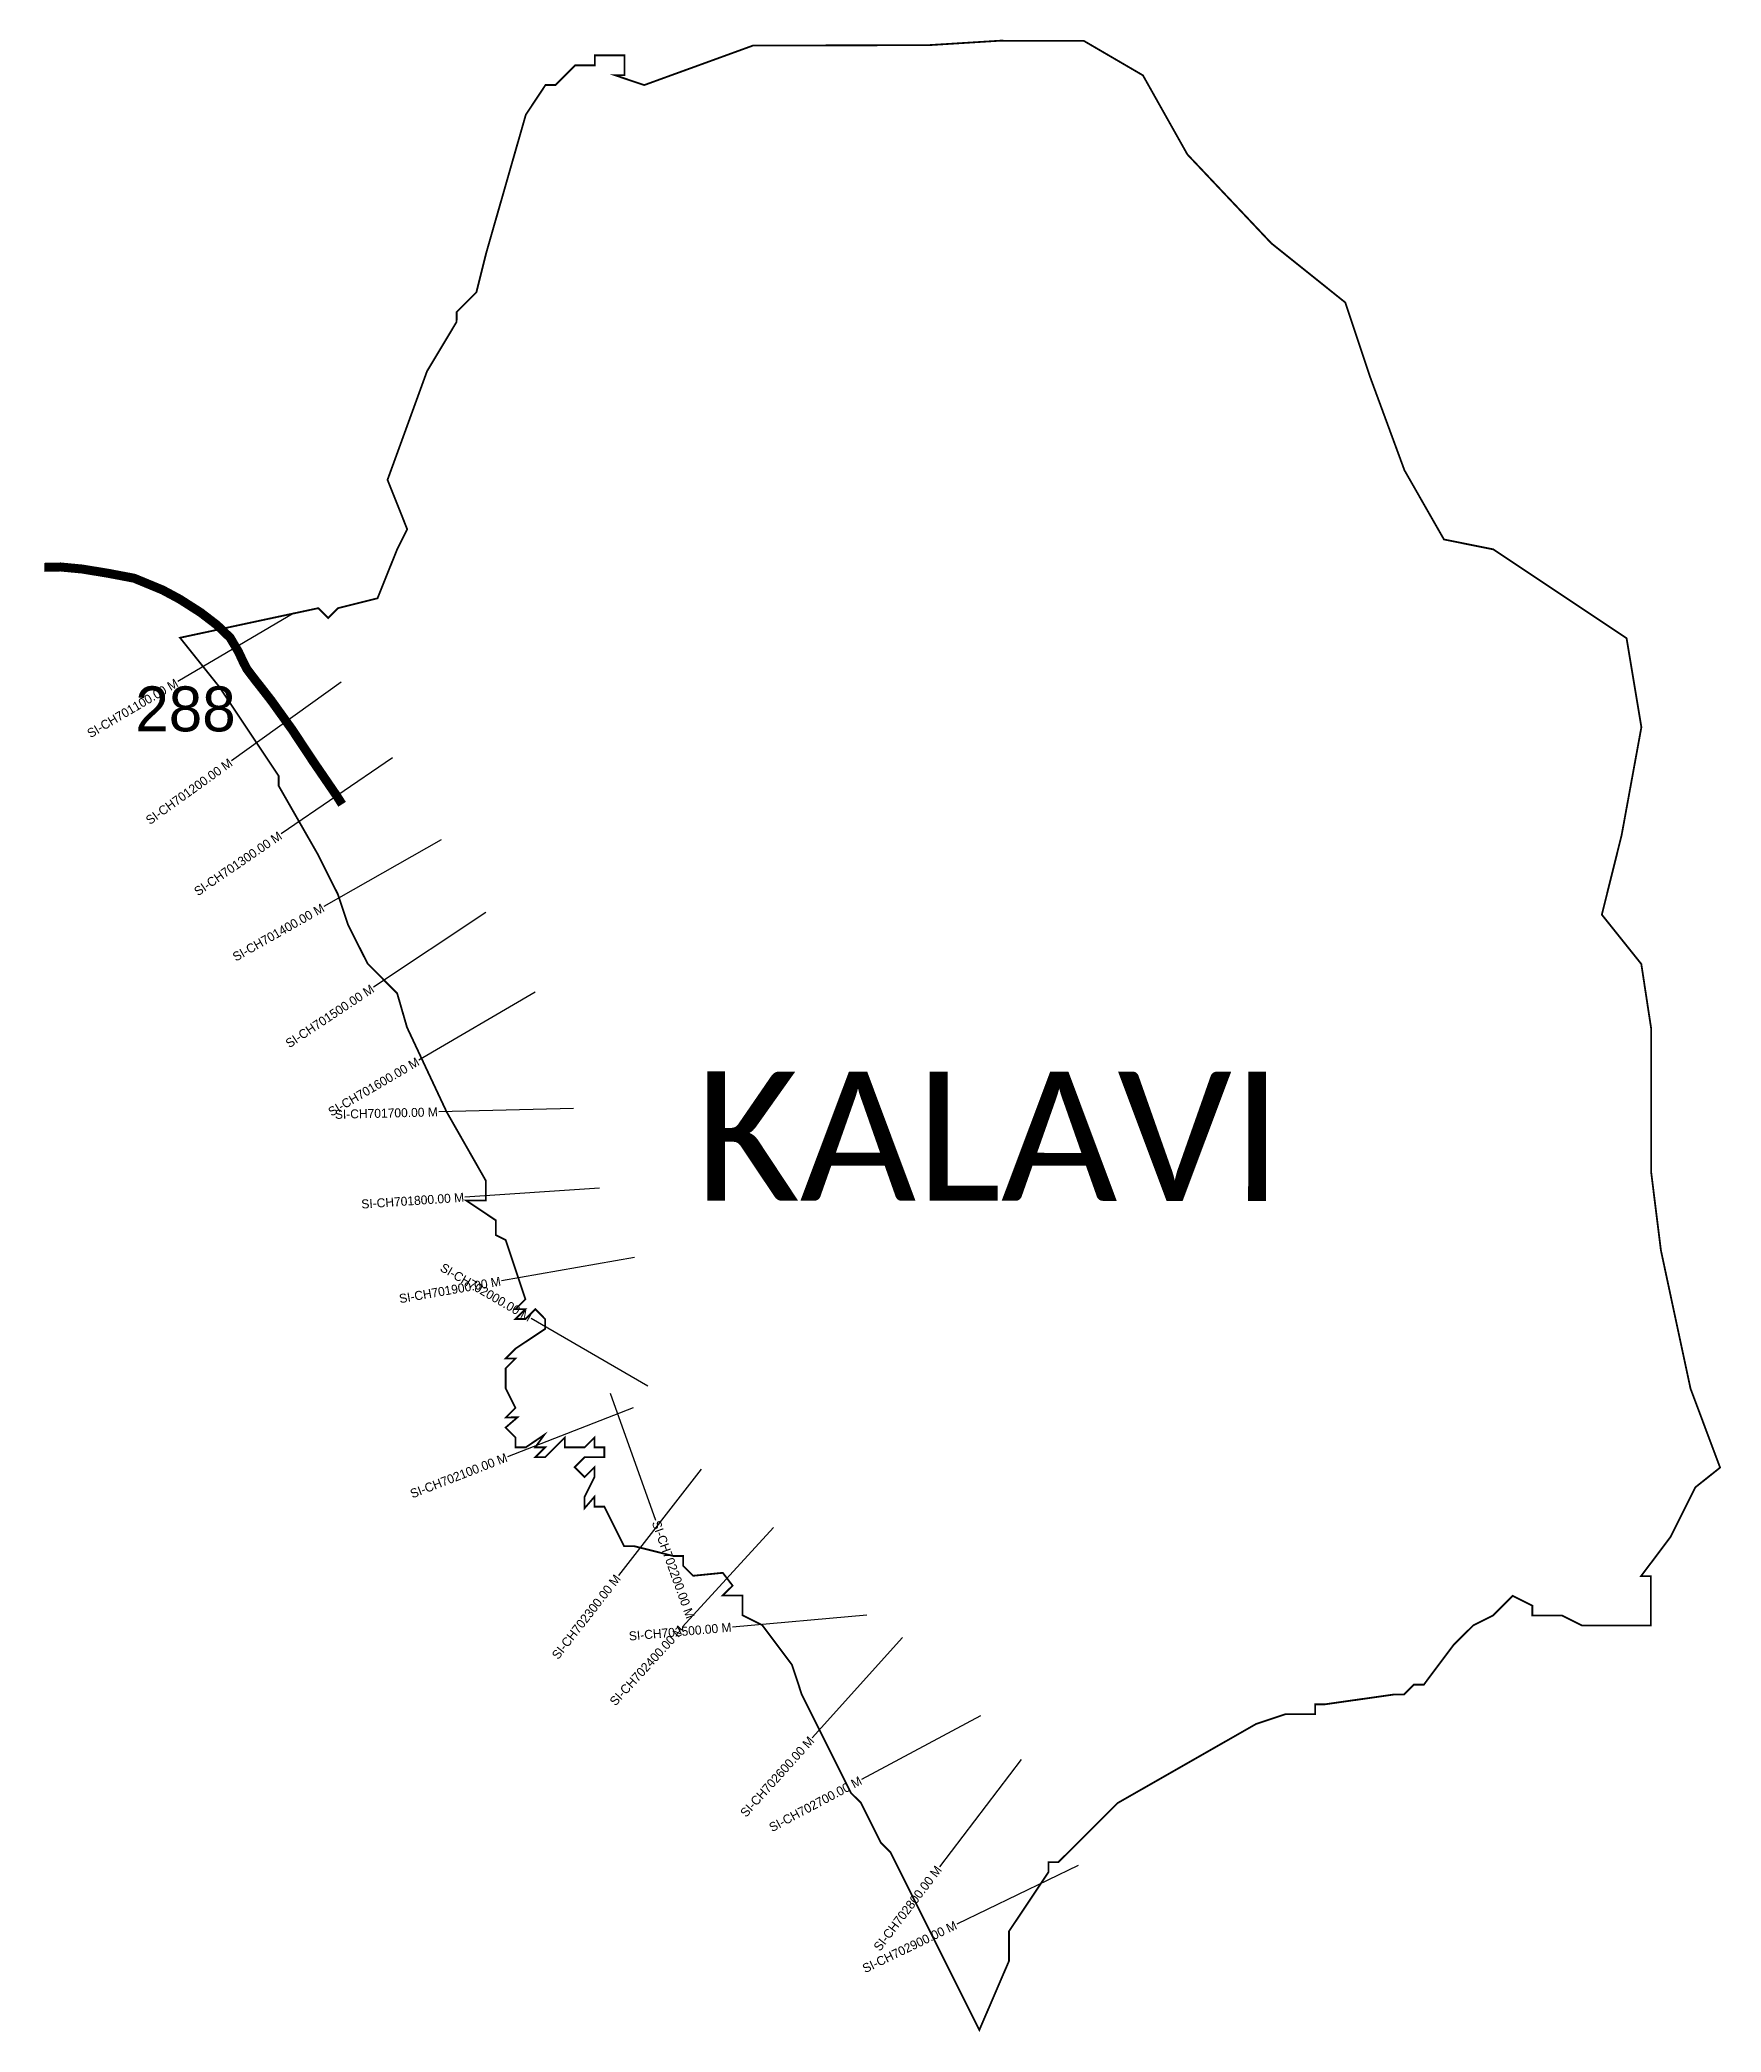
# Model space of a CAD drawing. Header units: metres. Extents: x 348630 to 350500, y 1757874 to 1760090.
import ezdxf
from ezdxf.enums import TextEntityAlignment as Align

# ---------------------------------------------------------------- set-up
doc = ezdxf.new("R2010")
doc.units = ezdxf.units.M
for name, color, linetype in [('ARTIFICIALLY PROTECTED', 4, 'Continuous'), ('CS', 134, 'Continuous'), ('CSMark', 6, 'Continuous'), ('VILLAGE NAME', 250, 'Continuous')]:
    doc.layers.add(name, color=color, linetype=linetype)

msp = doc.modelspace()

# ---------------------------------------------------------------- linework, layer by layer
at = {"color": 6, "const_width": 2}
msp.add_lwpolyline([(348786.3, 1759424.7), (348940, 1759457.6), (348951, 1759446.6), (348962, 1759457.6), (349005.9, 1759468.6), (349027.9, 1759523.5), (349038.9, 1759545.4), (349017, 1759600.3), (349060.9, 1759721), (349093.8, 1759775.9), (349093.9, 1759786.9), (349115.8, 1759808.8), (349126.8, 1759852.8), (349170.8, 1760006.4), (349192.7, 1760039.4), (349203.7, 1760039.4), (349225.7, 1760061.3), (349247.6, 1760061.3), (349247.6, 1760072.3), (349280.6, 1760072.3), (349280.6, 1760050.3), (349269.6, 1760050.3), (349302.5, 1760039.3), (349423.3, 1760083.2), (349619.1, 1760083.7), (349697.7, 1760088.6), (349791.1, 1760088.5), (349856.9, 1760050.1), (349906.3, 1759962.2), (349999.6, 1759863.4), (350081.9, 1759797.5), (350109.3, 1759715.2), (350147.7, 1759610.9), (350191.6, 1759534), (350246.4, 1759523), (350394.6, 1759424.2), (350411.1, 1759325.3), (350389, 1759204.6), (350367.1, 1759116.8), (350411, 1759061.9), (350421.9, 1758990.5), (350421.9, 1758830.9), (350432.8, 1758743.5), (350465.7, 1758589.8), (350498.6, 1758501.9), (350471.1, 1758480), (350443.7, 1758425.1), (350410.7, 1758381.2), (350421.7, 1758381.2), (350421.7, 1758326.4), (350344.8, 1758326.4), (350322.9, 1758337.4), (350289.9, 1758337.4), (350289.9, 1758348.3), (350268, 1758359.3), (350246, 1758337.4), (350224.1, 1758326.4), (350202.1, 1758304.5), (350169.2, 1758260.5), (350158.2, 1758260.6), (350147.2, 1758249.6), (350136.2, 1758249.6), (350059.4, 1758238.7), (350048.4, 1758238.7), (350048.4, 1758227.7), (350015.5, 1758227.7), (349982.5, 1758216.7), (349828.8, 1758128.9), (349762.9, 1758063.1), (349751.9, 1758063.1), (349751.9, 1758052.1), (349708, 1757986.3), (349708, 1757953.3), (349675, 1757876.5), (349576.3, 1758074.1), (349565.3, 1758085.1), (349543.4, 1758129.1), (349532.4, 1758140), (349477.5, 1758249.8), (349466.6, 1758282.8), (349433.6, 1758326.7), (349411.7, 1758337.7), (349411.7, 1758359.6), (349389.7, 1758359.7), (349400.7, 1758370.6), (349389.8, 1758384.9), (349356.8, 1758381.6), (349345.8, 1758392.6), (349345.8, 1758403.6), (349334.9, 1758403.6), (349291, 1758414.6), (349280, 1758414.6), (349258.1, 1758458.5), (349247.1, 1758458.5), (349247.1, 1758469.5), (349236.1, 1758456.7), (349236.1, 1758469.5), (349247.1, 1758491.4), (349247.1, 1758502.4), (349236.1, 1758491.4), (349225.1, 1758502.4), (349236.1, 1758513.4), (349258.1, 1758513.4), (349258.1, 1758524.4), (349247.1, 1758524.4), (349247.1, 1758535.4), (349236.1, 1758524.4), (349214.2, 1758524.4), (349214.2, 1758535.4), (349192.2, 1758513.4), (349181.2, 1758513.4), (349192.2, 1758524.4), (349181.2, 1758524.4), (349191.2, 1758538.3), (349170.7, 1758524.4), (349159.3, 1758524.4), (349159.3, 1758535.4), (349148.3, 1758546.4), (349161.6, 1758557.9), (349148.6, 1758557.6), (349159.3, 1758568.3), (349148.3, 1758590.3), (349148.3, 1758612.2), (349159.3, 1758623.2), (349148.3, 1758623.2), (349159.3, 1758634.2), (349192.2, 1758656.1), (349192.2, 1758667.1), (349181.3, 1758678.1), (349170.3, 1758667.1), (349159.3, 1758667.1), (349170.3, 1758678.1), (349159.3, 1758678.1), (349170.3, 1758689.1), (349148.4, 1758754.9), (349137.4, 1758760.4), (349137.4, 1758776.9), (349104.5, 1758798.9), (349126.4, 1758798.9), (349126.4, 1758820.8), (349082.6, 1758897.7), (349038.7, 1758991.4), (349027.7, 1759029.4), (348994.8, 1759062.4), (348972.8, 1759106.3), (348961.9, 1759139.3), (348939.9, 1759183.2), (348896, 1759260), (348896, 1759271), (348830.2, 1759369.8), (348786.3, 1759424.7)], dxfattribs=at)
at = {"layer": 'ARTIFICIALLY PROTECTED', "const_width": 10, "flags": 128}
msp.add_lwpolyline([(348635.5, 1759503), (348653.6, 1759503.4), (348677.6, 1759501.1), (348706.3, 1759496.4), (348735.3, 1759490.9), (348767, 1759477.8), (348786, 1759467.6), (348809.3, 1759452.7), (348827.3, 1759438.9), (348842, 1759424.8), (348851.3, 1759409.1), (348856.8, 1759397.3), (348860.6, 1759390), (348870.2, 1759377.3), (348874.9, 1759371.4), (348887.5, 1759355.2), (348910.9, 1759322.6), (348934.6, 1759286.8), (348960.6, 1759248.8), (348966.5, 1759239.5)], dxfattribs=at)
at = {"layer": 'CS'}
for p, q in [((348913, 1759452.1), (348783.8, 1759375.9)), ((348965.3, 1759375.4), (348843.6, 1759287.8)), ((349022.5, 1759291.2), (348898.7, 1759206.5)), ((349076.8, 1759199.9), (348946.3, 1759125.8)), ((349126.3, 1759119.1), (349001.3, 1759036.1)), ((349181.3, 1759030.7), (349051.9, 1758954.8)), ((349223.9, 1758901.3), (349073.9, 1758897.6)), ((349252.7, 1758812.8), (349103.1, 1758802.7)), ((349291.6, 1758735.4), (349143.8, 1758709.5)), ((349306.5, 1758592.3), (349176.8, 1758667.6)), ((349264.4, 1758584.5), (349315.1, 1758443.3)), ((349290.3, 1758568.3), (349150.5, 1758514)), ((349365.9, 1758500.2), (349273.7, 1758381.9)), ((349446.3, 1758435.2), (349344.8, 1758324.7)), ((349549.9, 1758337.7), (349400.4, 1758324.6)), ((349589.6, 1758312.9), (349489.2, 1758201.5)), ((349676.4, 1758225.8), (349544.1, 1758155.2)), ((349721.6, 1758177.3), (349630.6, 1758058.1)), ((349785, 1758059.3), (349649.9, 1757994.2))]:
    msp.add_line(p, q, dxfattribs=at)

# ---------------------------------------------------------------- texts
at = {"insert": (348736.6, 1759370.6), "char_height": 50, "attachment_point": 1}
msp.add_mtext_dynamic_manual_height_columns('288', width=84.374, gutter_width=1, heights=[74.2], dxfattribs=at)
at = {"layer": 'CSMark'}
for s, rotation, p in [('SI-CH701100.00 M', 30.5301, (348782.9, 1759375.4)), ('SI-CH701200.00 M', 35.734, (348842.8, 1759287.2)), ('SI-CH701300.00 M', 34.4052, (348897.9, 1759205.9)), ('SI-CH701400.00 M', 29.5708, (348945.5, 1759125.3)), ('SI-CH701500.00 M', 33.5761, (349000.5, 1759035.6)), ('SI-CH701600.00 M', 30.3638, (349051, 1758954.3)), ('SI-CH701700.00 M', 1.4145, (349072.9, 1758897.5)), ('SI-CH701800.00 M', 3.8675, (349102.1, 1758802.6)), ('SI-CH702000.00 M', 329.8478, (349176, 1758668.1)), ('SI-CH701900.00 M', 9.9317, (349142.8, 1758709.3)), ('SI-CH702100.00 M', 21.2263, (349149.5, 1758513.7)), ('SI-CH702300.00 M', 52.0924, (349273.1, 1758381.1)), ('SI-CH702500.00 M', 5.0154, (349399.4, 1758324.5)), ('SI-CH702400.00 M', 47.4514, (349344.1, 1758323.9)), ('SI-CH702600.00 M', 47.9993, (349488.5, 1758200.7)), ('SI-CH702700.00 M', 28.0824, (349543.2, 1758154.7)), ('SI-CH702800.00 M', 52.6458, (349630, 1758057.3)), ('SI-CH702900.00 M', 25.7308, (349649, 1757993.8))]:
    msp.add_text(s, height=10, rotation=rotation, dxfattribs=at).set_placement(p, align=Align.MIDDLE_RIGHT)
msp.add_text('SI-CH702200.00 M', height=10, rotation=289.7393, dxfattribs=at).set_placement((349315.4, 1758442.4), align=Align.MIDDLE_LEFT)
at = {"layer": 'VILLAGE NAME', "insert": (349358.9, 1758942.4), "char_height": 143.7, "attachment_point": 1, "rotation": 359.9793}
msp.add_mtext_dynamic_manual_height_columns('{\\fCalibri|b0|i0|c0|p34;KALAVI}', width=1418, gutter_width=718.5, heights=[0], dxfattribs=at)

doc.saveas('drawing.dxf')
